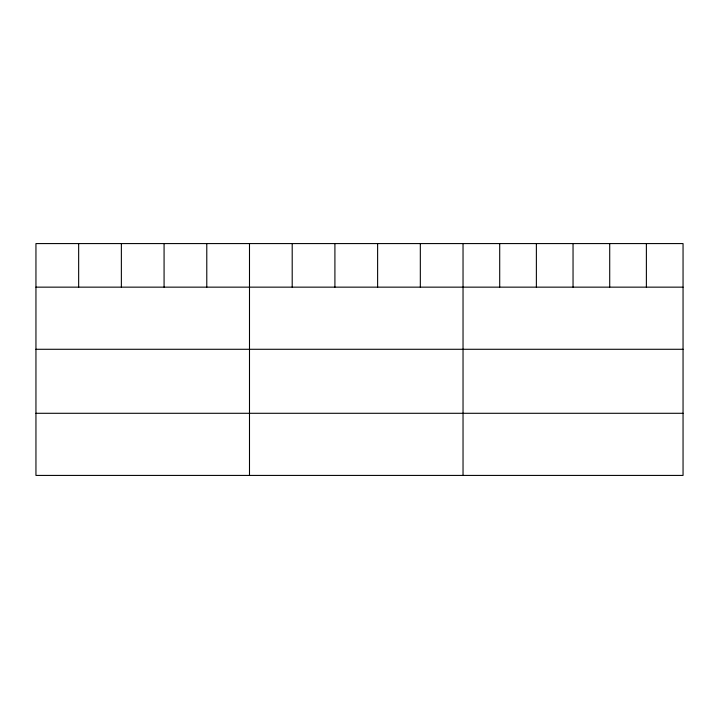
<?xml version="1.0" encoding="UTF-8"?>
<svg xmlns="http://www.w3.org/2000/svg" width="719" height="719" viewBox="0 0 719 719"><rect width="100%" height="100%" fill="white"/><g stroke="black" fill="none" stroke-linecap="round" stroke-linejoin="round"><path stroke-width="1.08" d="M683.05 287.151L683.05 475.421L35.95 475.421L35.95 243.579L683.05 243.579L683.05 287.151L35.95 287.151M35.95 349.281L683.05 349.281M35.95 413.29L683.05 413.29M646.381 243.579L646.381 287.151M609.712 243.579L609.712 287.151M573.043 243.579L573.043 287.151M536.374 243.579L536.374 287.151M499.705 243.579L499.705 287.151M463.036 243.579L463.036 475.421M420.327 243.579L420.327 287.151M377.619 243.579L377.619 287.151M334.91 243.579L334.91 287.151M292.202 243.579L292.202 287.151M249.493 243.579L249.493 475.421M206.784 243.579L206.784 287.151M164.076 243.579L164.076 287.151M121.367 243.579L121.367 287.151M78.659 243.579L78.659 287.151"/></g></svg>
